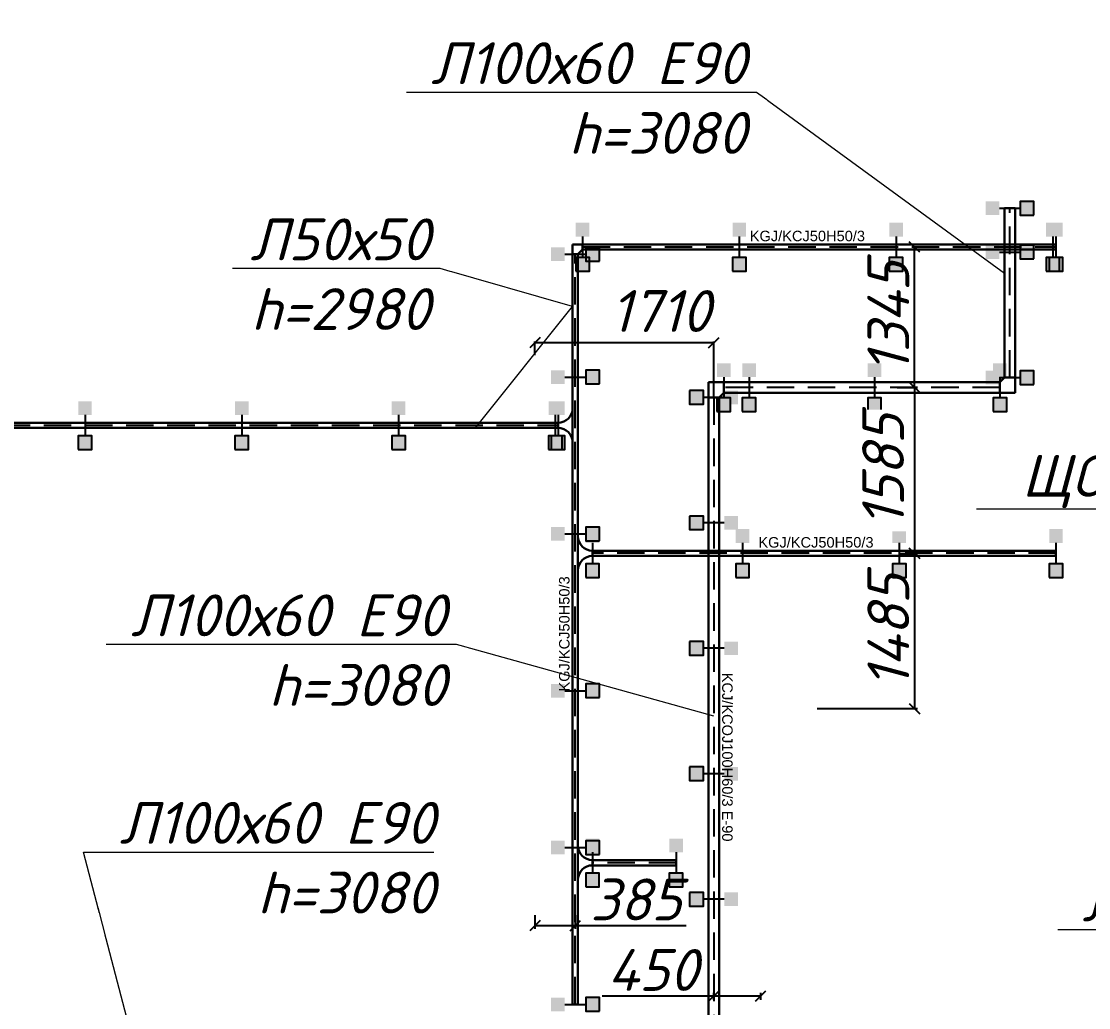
# Model space of a CAD drawing. Extents: x 221643 to 289394, y 86804 to 109436.
# Drawn here: x 227686 to 228707, y 91217 to 92160 of the extents above; entities that cross this region are included whole.
import ezdxf
from ezdxf import colors
from ezdxf.entities.mleader import LeaderData, LeaderLine
from ezdxf.math import Vec2, Vec3

# ---------------------------------------------------------------- set-up
doc = ezdxf.new("R2010")
doc.units = 0
doc.linetypes.add('DASHED2', pattern=[0.375, 0.25, -0.125])
doc.layers.get('Defpoints').update_dxf_attribs({"color": 140})
doc.layers.add('BAKS_opis', color=7, linetype='Continuous')
doc.layers.add("E_Прив'язки", color=24, linetype='Continuous')
for name, color, linetype, lineweight in [('E_Лотки', 5, 'Continuous', 30), ('E_Лотки_аварійні', 1, 'Continuous', 30), ('E_Позначення', 7, 'Continuous', 15)]:
    doc.layers.add(name, color=color, linetype=linetype, lineweight=lineweight)
doc.layers.add('E_Лотки_опори_опуски', color=2, linetype='Continuous', plot=False)
doc.styles.add('GOST 2.304', font='isocpeui.ttf')
doc.styles.add('ROMANS', font='ROMANS')
doc.styles.get("Standard").update_dxf_attribs({"font": 'arial.ttf'})
doc.styles.add('ГОСТ 2.304', font='isocpeui.ttf')
doc.dimstyles.new('1to10', dxfattribs={"dimtxt": 40, "dimasz": 10, "dimexe": 3, "dimexo": 0, "dimgap": 5, "dimtad": 1, "dimdec": 0, "dimlfac": 10, "dimrnd": 5, "dimtxsty": 'GOST 2.304', "dimblk": 'OBLIQUE', "dimcen": 2.5, "dimadec": 0, "dimazin": 0, "dimtfac": 1, "dimtdec": 0, "dimtmove": 0, "dimatfit": 3, "dimfxl": 1, "dimarcsym": 0})
doc.dimstyles.new('ISO-25', dxfattribs={"dimtxt": 2.5, "dimasz": 2.5, "dimexe": 1.25, "dimexo": 0.625, "dimtad": 1, "dimtxsty": 'Standard', "dimcen": 2.5, "dimadec": 0, "dimazin": 0, "dimtfac": 1, "dimtmove": 0, "dimatfit": 3, "dimfxl": 1, "dimarcsym": 0})

# ---------------------------------------------------------------- blocks, each defined once
blk = doc.blocks.new('A$C7FF703E6')
at = {"linetype": 'Continuous'}
for p, q in [((0, 145), (100, 145)), ((0, 145), (0, 0)), ((100, 145), (145, 100)), ((145, 100), (145, 0)), ((145, 0), (0, 0))]:
    blk.add_line(p, q, dxfattribs=at)
blk = doc.blocks.new('KK___100')
at = {"xscale": 0.1, "yscale": 0.1, "zscale": 0.1, "rotation": 270}
blk.add_blockref('A$C7FF703E6', (-5, 14.5), dxfattribs=at)
at = {"style": 'ROMANS', "flags": 9}
for tag, p in [('SYMBOL', (-1386.7, 2120.9)), ('ID', (-1386.4, 2120.9)), ('NAME', (-1386.1, 2120.9)), ('TYP', (-1385.8, 2120.9)), ('LENGTH', (-1385.4, 2120.9)), ('ATT_1', (-1385.1, 2120.9)), ('ATT_2', (-1384.8, 2120.9)), ('ATT_3', (-1384.4, 2120.9)), ('ATT_4', (-1384, 2120.9)), ('ATT_5', (-1383.7, 2120.9)), ('LUSTRO', (-1383.3, 2120.9)), ('P1', (-1383, 2120.9)), ('P2', (-1382.7, 2120.9)), ('AN', (-1382.4, 2120.9))]:
    blk.add_attdef(tag, p, '', height=0.3, rotation=90, dxfattribs=at)
blk = doc.blocks.new('BAKS_109')
at = {"layer": 'BAKS_opis', "linetype": 'DASHED2', "ltscale": 105}
blk.add_line((0, 0), (0, 161.9), dxfattribs=at)
at = {"layer": 'E_Лотки_аварійні'}
for points in [[(5, 0), (5, 161.9), (-5, 161.9), (-5, 0)], [(-5, 0), (-5, 161.9), (5, 161.9), (5, 0)], [(-5, 0), (-5, 161.9), (-5, 161.9), (-5, 0)], [(5, 0), (5, 161.9), (5, 161.9), (5, 0)]]:
    blk.add_3dface(points, dxfattribs=at)
at = {"flags": 1}
for tag, p in [('ATT_2', (0, 161.9)), ('ATT_3', (0, 161.9)), ('ATT_1', (0, 161.9)), ('ATT_4', (0, 161.9)), ('ATT_5', (0, 161.9)), ('AN', (0, 161.9)), ('TYP', (0, 161.9)), ('P2X', (0, 161.9)), ('P2Y', (0, 161.9)), ('LUSTRO', (0, 161.9)), ('NAME', (0, 161.9)), ('P1X', (0, 161.9)), ('P1Y', (0, 161.9)), ('ID', (-5, -9.5)), ('LENGTH', (0, -9.5))]:
    blk.add_attdef(tag, p, '', height=2.5, dxfattribs=at)
at = {"layer": 'BAKS_opis', "flags": 1}
blk.add_attdef('SYMBOL', (-8, 76.2), '', height=10, rotation=90, dxfattribs=at)
blk = doc.blocks.new('_None')
blk = doc.blocks.new('_Oblique')
at = {"color": 0, "linetype": 'ByBlock', "lineweight": -2}
blk.add_line((-0.5, -0.5), (0.5, 0.5), dxfattribs=at)
blk = doc.blocks.new('*D358')
at = {"layer": 'Defpoints', "color": 0, "transparency": 16777216}
for p in [(228348.2, 91853.2), (228177, 91841.3), (228348.2, 91800.8)]:
    blk.add_point(p, dxfattribs=at)
at = {"layer": "E_Прив'язки", "color": 0, "lineweight": -2, "transparency": 16777216}
for p, q in [((228177, 91841.3), (228177, 91854.4)), ((228177, 91853.2), (228348.2, 91853.2)), ((228348.2, 91800.8), (228348.2, 91854.4))]:
    blk.add_line(p, q, dxfattribs=at)
at = {"layer": "E_Прив'язки", "color": 0, "lineweight": -2, "transparency": 16777216, "xscale": 10, "yscale": 10, "zscale": 10, "rotation": 180}
blk.add_blockref('_Oblique', (228177, 91853.2), dxfattribs=at)
at = {"layer": "E_Прив'язки", "color": 0, "lineweight": -2, "transparency": 16777216, "xscale": 10, "yscale": 10, "zscale": 10}
blk.add_blockref('_Oblique', (228348.2, 91853.2), dxfattribs=at)
at = {"layer": "E_Прив'язки", "color": 0, "transparency": 16777216, "insert": (228297.1, 91883.4), "char_height": 40, "attachment_point": 5, "style": 'GOST 2.304', "bg_fill": 3, "box_fill_scale": 1.1, "bg_fill_color": 256, "bg_fill_true_color": 13158600, "bg_fill_transparency": 0}
blk.add_mtext('1710', dxfattribs=at)
blk = doc.blocks.new('A$C3C5B6495')
at = {"linetype": 'Continuous'}
for p, q in [((0, 33), (0, 0)), ((14, 19), (14, 14))]:
    blk.add_line(p, q, dxfattribs=at)
for centre, start, end in [((14, 33), 180, 270), ((14, 0), 90, 180)]:
    blk.add_arc(centre, 14, start, end, dxfattribs=at)
blk = doc.blocks.new('TKD___50')
blk.add_blockref('A$C3C5B6495', (0, -16.5))
blk = doc.blocks.new('BAKS_1526')
at = {"layer": 'BAKS_opis', "linetype": 'DASHED2', "ltscale": 105}
blk.add_line((0, 0), (3602.6, 0), dxfattribs=at)
at = {"layer": 'E_Лотки'}
for points in [[(0, -2.5), (3602.6, -2.5), (3602.6, 2.5), (0, 2.5)], [(0, 2.5), (3602.6, 2.5), (3602.6, -2.5), (0, -2.5)], [(0, 2.5), (3602.6, 2.5), (3602.6, 2.5), (0, 2.5)], [(0, -2.5), (3602.6, -2.5), (3602.6, -2.5), (0, -2.5)]]:
    blk.add_3dface(points, dxfattribs=at)
at = {"flags": 1}
for tag, p in [('ID', (0, 2.5)), ('LENGTH', (0, 0)), ('ATT_1', (3602.6, 0)), ('ATT_2', (3602.6, 0)), ('ATT_3', (3602.6, 0)), ('ATT_4', (3602.6, 0)), ('ATT_5', (3602.6, 0)), ('AN', (3602.6, 0)), ('TYP', (3602.6, 0)), ('NAME', (3602.6, 0)), ('P1X', (3602.6, 0)), ('P2X', (3602.6, 0)), ('P1Y', (3602.6, 0)), ('P2Y', (3602.6, 0)), ('LUSTRO', (3602.6, 0))]:
    blk.add_attdef(tag, p, '', height=2.5, dxfattribs=at)
at = {"layer": 'BAKS_opis'}
blk.add_attdef('SYMBOL', (1738.3, 5.5), '', height=10, dxfattribs=at)
blk = doc.blocks.new('BAKS_1538')
at = {"layer": 'BAKS_opis', "linetype": 'DASHED2', "ltscale": 105}
blk.add_line((0, 0), (453, 0), dxfattribs=at)
at = {"layer": 'E_Лотки'}
for points in [[(0, -2.5), (453, -2.5), (453, 2.5), (0, 2.5)], [(0, 2.5), (453, 2.5), (453, -2.5), (0, -2.5)], [(0, 2.5), (453, 2.5), (453, 2.5), (0, 2.5)], [(0, -2.5), (453, -2.5), (453, -2.5), (0, -2.5)]]:
    blk.add_3dface(points, dxfattribs=at)
at = {"flags": 1}
for tag, p in [('ID', (-7, 2.5)), ('LENGTH', (-7, 0)), ('ATT_1', (453, 0)), ('ATT_2', (453, 0)), ('ATT_3', (453, 0)), ('ATT_4', (453, 0)), ('ATT_5', (453, 0)), ('AN', (453, 0)), ('TYP', (453, 0)), ('NAME', (453, 0)), ('P1X', (453, 0)), ('P2X', (453, 0)), ('P1Y', (453, 0)), ('P2Y', (453, 0)), ('LUSTRO', (453, 0))]:
    blk.add_attdef(tag, p, '', height=2.5, dxfattribs=at)
at = {"layer": 'BAKS_opis'}
blk.add_attdef('SYMBOL', (160, 5.5), '', height=10, dxfattribs=at)
blk = doc.blocks.new('A$C44C0357C')
at = {"linetype": 'Continuous'}
for p, q in [((0, 95), (50, 95)), ((0, 95), (0, 0)), ((95, 0), (0, 0)), ((50, 95), (95, 50)), ((95, 50), (95, 0))]:
    blk.add_line(p, q, dxfattribs=at)
blk = doc.blocks.new('KK___50')
at = {"xscale": 0.1, "yscale": 0.1, "zscale": 0.1, "rotation": 270}
blk.add_blockref('A$C44C0357C', (-2.5, 9.5), dxfattribs=at)
at = {"style": 'ROMANS', "flags": 9}
for tag, p in [('SYMBOL', (-1370.4, 2080.3)), ('ID', (-1370, 2080.3)), ('NAME', (-1369.7, 2080.3)), ('TYP', (-1369.4, 2080.3)), ('LENGTH', (-1369.1, 2080.3)), ('ATT_1', (-1368.7, 2080.3)), ('ATT_2', (-1368.4, 2080.3)), ('ATT_3', (-1368, 2080.3)), ('ATT_4', (-1367.7, 2080.3)), ('ATT_5', (-1367.3, 2080.3)), ('LUSTRO', (-1366.9, 2080.3)), ('P1', (-1366.6, 2080.3)), ('P2', (-1366.3, 2080.3)), ('AN', (-1366, 2080.3))]:
    blk.add_attdef(tag, p, '', height=0.3, rotation=90, dxfattribs=at)
blk = doc.blocks.new('BAKS_1539')
at = {"layer": 'BAKS_opis', "linetype": 'DASHED2', "ltscale": 105}
blk.add_line((0, 0), (0, 717.5), dxfattribs=at)
at = {"layer": 'E_Лотки'}
for points in [[(2.5, 0), (2.5, 717.5), (-2.5, 717.5), (-2.5, 0)], [(-2.5, 0), (-2.5, 717.5), (2.5, 717.5), (2.5, 0)], [(-2.5, 0), (-2.5, 717.5), (-2.5, 717.5), (-2.5, 0)], [(2.5, 0), (2.5, 717.5), (2.5, 717.5), (2.5, 0)]]:
    blk.add_3dface(points, dxfattribs=at)
at = {"flags": 1}
for tag, p in [('ATT_1', (0, 724.5)), ('ATT_2', (0, 724.5)), ('ATT_3', (0, 724.5)), ('ATT_4', (0, 724.5)), ('ATT_5', (0, 724.5)), ('AN', (0, 724.5)), ('TYP', (0, 724.5)), ('NAME', (0, 724.5)), ('P1X', (0, 724.5)), ('P2X', (0, 724.5)), ('P1Y', (0, 724.5)), ('P2Y', (0, 724.5)), ('ID', (-2.5, 0)), ('LENGTH', (0, 0))]:
    blk.add_attdef(tag, p, '', height=2.5, dxfattribs=at)
at = {"layer": 'BAKS_opis'}
blk.add_attdef('SYMBOL', (-5.5, 299.2), '', height=10, rotation=90, dxfattribs=at)
blk = doc.blocks.new('BAKS_1540')
at = {"layer": 'BAKS_opis', "linetype": 'DASHED2', "ltscale": 105}
blk.add_line((0, 0), (-443.5, 0), dxfattribs=at)
at = {"layer": 'E_Лотки'}
for points in [[(0, 2.5), (-443.5, 2.5), (-443.5, -2.5), (0, -2.5)], [(0, 2.5), (-443.5, 2.5), (-443.5, 2.5), (0, 2.5)], [(0, -2.5), (-443.5, -2.5), (-443.5, 2.5), (0, 2.5)], [(0, -2.5), (-443.5, -2.5), (-443.5, -2.5), (0, -2.5)]]:
    blk.add_3dface(points, dxfattribs=at)
at = {"flags": 1}
for tag, p in [('ATT_1', (-443.5, 0)), ('ATT_2', (-443.5, 0)), ('ATT_3', (-443.5, 0)), ('ATT_4', (-443.5, 0)), ('ATT_5', (-443.5, 0)), ('AN', (-443.5, 0)), ('TYP', (-443.5, 0)), ('NAME', (-443.5, 0)), ('P1X', (-443.5, 0)), ('P2X', (-443.5, 0)), ('P1Y', (-443.5, 0)), ('P2Y', (-443.5, 0)), ('LUSTRO', (-443.5, 0)), ('LENGTH', (0, 0)), ('ID', (0, -2.5))]:
    blk.add_attdef(tag, p, '', height=2.5, dxfattribs=at)
at = {"layer": 'BAKS_opis'}
blk.add_attdef('SYMBOL', (-284.8, 5.5), '', height=10, rotation=0, dxfattribs=at)
blk = doc.blocks.new('BAKS_1541')
at = {"layer": 'BAKS_opis', "linetype": 'DASHED2', "ltscale": 105}
blk.add_line((0, 0), (-80, 0), dxfattribs=at)
at = {"layer": 'E_Лотки'}
for points in [[(0, 2.5), (-80, 2.5), (-80, -2.5), (0, -2.5)], [(0, 2.5), (-80, 2.5), (-80, 2.5), (0, 2.5)], [(0, -2.5), (-80, -2.5), (-80, 2.5), (0, 2.5)], [(0, -2.5), (-80, -2.5), (-80, -2.5), (0, -2.5)]]:
    blk.add_3dface(points, dxfattribs=at)
at = {"flags": 1}
for tag, p in [('ATT_1', (-80, 0)), ('ATT_2', (-80, 0)), ('ATT_3', (-80, 0)), ('ATT_4', (-80, 0)), ('ATT_5', (-80, 0)), ('AN', (-80, 0)), ('TYP', (-80, 0)), ('NAME', (-80, 0)), ('P1X', (-80, 0)), ('P2X', (-80, 0)), ('P1Y', (-80, 0)), ('P2Y', (-80, 0)), ('LUSTRO', (-80, 0)), ('LENGTH', (0, 0)), ('ID', (0, -2.5))]:
    blk.add_attdef(tag, p, '', height=2.5, dxfattribs=at)
at = {"layer": 'BAKS_opis', "flags": 1}
blk.add_attdef('SYMBOL', (-40, 5.5), '', height=10, rotation=0, dxfattribs=at)
blk = doc.blocks.new('BAKS_1566')
at = {"layer": 'BAKS_opis', "linetype": 'DASHED2', "ltscale": 105}
blk.add_line((0, 0), (0, -715.6), dxfattribs=at)
at = {"layer": 'E_Лотки_аварійні'}
for points in [[(-5, 0), (-5, -715.6), (5, -715.6), (5, 0)], [(-5, 0), (-5, -715.6), (-5, -715.6), (-5, 0)], [(5, 0), (5, -715.6), (-5, -715.6), (-5, 0)], [(5, 0), (5, -715.6), (5, -715.6), (5, 0)]]:
    blk.add_3dface(points, dxfattribs=at)
at = {"flags": 1}
for tag, p in [('LENGTH', (0, 0)), ('ID', (5, 0)), ('ATT_2', (0, -715.6)), ('ATT_3', (0, -715.6)), ('ATT_1', (0, -715.6)), ('ATT_4', (0, -715.6)), ('ATT_5', (0, -715.6)), ('AN', (0, -715.6)), ('TYP', (0, -715.6)), ('P2X', (0, -715.6)), ('P2Y', (0, -715.6)), ('LUSTRO', (0, -715.6)), ('NAME', (0, -715.6)), ('P1X', (0, -715.6)), ('P1Y', (0, -715.6))]:
    blk.add_attdef(tag, p, '', height=2.5, dxfattribs=at)
at = {"layer": 'BAKS_opis'}
blk.add_attdef('SYMBOL', (8, -263.3), '', height=10, rotation=270, dxfattribs=at)
blk = doc.blocks.new('BAKS_1633')
at = {"layer": 'BAKS_opis', "linetype": 'DASHED2', "ltscale": 105}
blk.add_line((0, 0), (-264.3, 0), dxfattribs=at)
at = {"layer": 'E_Лотки_аварійні'}
for points in [[(0, 5), (-264.3, 5), (-264.3, -5), (0, -5)], [(0, 5), (-264.3, 5), (-264.3, 5), (0, 5)], [(0, -5), (-264.3, -5), (-264.3, 5), (0, 5)], [(0, -5), (-264.3, -5), (-264.3, -5), (0, -5)]]:
    blk.add_3dface(points, dxfattribs=at)
at = {"flags": 1}
for tag, p in [('ATT_1', (-264.3, 0)), ('ATT_2', (-264.3, 0)), ('ATT_3', (-264.3, 0)), ('ATT_4', (-264.3, 0)), ('ATT_5', (-264.3, 0)), ('AN', (-264.3, 0)), ('TYP', (-264.3, 0)), ('NAME', (-264.3, 0)), ('P1X', (-264.3, 0)), ('P2X', (-264.3, 0)), ('P1Y', (-264.3, 0)), ('P2Y', (-264.3, 0)), ('LUSTRO', (-264.3, 0)), ('LENGTH', (0, 0)), ('ID', (0, -5))]:
    blk.add_attdef(tag, p, '', height=2.5, dxfattribs=at)
at = {"layer": 'BAKS_opis', "flags": 1}
blk.add_attdef('SYMBOL', (-132.1, 8), '', height=10, rotation=0, dxfattribs=at)
blk = doc.blocks.new('podpora_200')
for points in [[(-6.5, 10), (0, 10), (6.5, 10), (6.5, 23.1), (-6.5, 23.1)], [(-6.5, -23.1), (6.5, -23.1), (6.5, -10), (-6.5, -10)]]:
    blk.add_hatch(color=256).paths.add_polyline_path(points)
blk.add_line((0, 10), (0, -10))
blk.add_lwpolyline([(-6.5, -23.1), (6.5, -23.1), (6.5, -10), (-6.5, -10)], close=True)
at = {"style": 'ROMANS', "flags": 9}
for tag, p in [('SYMBOL', (3.3, 14.9)), ('TYP', (3.3, 13.9)), ('ATT_1', (3.3, 13.2)), ('ATT_2', (3.3, 12.9)), ('ATT_3', (3.3, 12.5)), ('ATT_4', (3.3, 12.2)), ('ATT_5', (3.3, 11.8)), ('AN', (3.3, 10.8)), ('ELEM', (3.3, 10.5)), ('ID', (3.3, 14.5)), ('NAME', (3.3, 14.2)), ('LENGTH', (3.3, 13.6)), ('P1', (3.3, 11.4)), ('P2', (3.3, 11.1))]:
    blk.add_attdef(tag, p, '', height=0.3, dxfattribs=at)
blk = doc.blocks.new('*D1569')
at = {"layer": 'Defpoints', "color": 0, "transparency": 16777216}
for p in [(228523.7, 91810.3), (228526.8, 91651.6), (228540.2, 91651.6)]:
    blk.add_point(p, dxfattribs=at)
at = {"layer": "E_Прив'язки", "color": 0, "lineweight": -2, "transparency": 16777216}
for p, q in [((228523.7, 91810.3), (228541.4, 91810.3)), ((228540.2, 91810.3), (228540.2, 91651.6)), ((228526.8, 91651.6), (228541.4, 91651.6))]:
    blk.add_line(p, q, dxfattribs=at)
at = {"layer": "E_Прив'язки", "color": 0, "lineweight": -2, "transparency": 16777216, "xscale": 10, "yscale": 10, "zscale": 10}
for p, rotation in [((228540.2, 91810.3), 90), ((228540.2, 91651.6), 270)]:
    blk.add_blockref('_Oblique', p, dxfattribs=dict(at, rotation=rotation))
at = {"layer": "E_Прив'язки", "color": 0, "transparency": 16777216, "insert": (228510.2, 91730.9), "char_height": 40, "attachment_point": 5, "rotation": 90, "style": 'GOST 2.304', "bg_fill": 3, "box_fill_scale": 1.1, "bg_fill_color": 256, "bg_fill_true_color": 13158600, "bg_fill_transparency": 0}
blk.add_mtext('1585', dxfattribs=at)
blk = doc.blocks.new('*D1570')
at = {"layer": 'Defpoints', "color": 0, "transparency": 16777216}
for p in [(228540.2, 91944.7), (228540.2, 91944.7), (228540.2, 91810.3)]:
    blk.add_point(p, dxfattribs=at)
at = {"layer": "E_Прив'язки", "color": 0, "lineweight": -2, "transparency": 16777216}
for p, q in [((228540.2, 91944.7), (228543.2, 91944.7)), ((228540.2, 91810.3), (228540.2, 91944.7)), ((228540.2, 91810.3), (228543.2, 91810.3))]:
    blk.add_line(p, q, dxfattribs=at)
at = {"layer": "E_Прив'язки", "color": 0, "lineweight": -2, "transparency": 16777216, "xscale": 10, "yscale": 10, "zscale": 10}
for p, rotation in [((228540.2, 91944.7), 90), ((228540.2, 91810.3), 270)]:
    blk.add_blockref('_Oblique', p, dxfattribs=dict(at, rotation=rotation))
at = {"layer": "E_Прив'язки", "color": 0, "transparency": 16777216, "insert": (228515.2, 91877.5), "char_height": 40, "attachment_point": 5, "rotation": 90, "style": 'GOST 2.304'}
blk.add_mtext('1345', dxfattribs=at)
blk = doc.blocks.new('*D1571')
at = {"layer": 'Defpoints', "color": 0, "transparency": 16777216}
for p in [(228530.6, 91651.6), (228447, 91503.1), (228540.2, 91503.1)]:
    blk.add_point(p, dxfattribs=at)
at = {"layer": "E_Прив'язки", "color": 0, "lineweight": -2, "transparency": 16777216}
for p, q in [((228530.6, 91651.6), (228543.2, 91651.6)), ((228540.2, 91651.6), (228540.2, 91503.1)), ((228447, 91503.1), (228543.2, 91503.1))]:
    blk.add_line(p, q, dxfattribs=at)
at = {"layer": "E_Прив'язки", "color": 0, "lineweight": -2, "transparency": 16777216, "xscale": 10, "yscale": 10, "zscale": 10}
for p, rotation in [((228540.2, 91651.6), 90), ((228540.2, 91503.1), 270)]:
    blk.add_blockref('_Oblique', p, dxfattribs=dict(at, rotation=rotation))
at = {"layer": "E_Прив'язки", "color": 0, "transparency": 16777216, "insert": (228515.2, 91577.4), "char_height": 40, "attachment_point": 5, "rotation": 90, "style": 'GOST 2.304'}
blk.add_mtext('1485', dxfattribs=at)
blk = doc.blocks.new('*D1572')
at = {"layer": 'Defpoints', "color": 0, "transparency": 16777216}
for p in [(228348.2, 91228.1), (228348.2, 91224.4), (228393.1, 91224.4)]:
    blk.add_point(p, dxfattribs=at)
at = {"layer": "E_Прив'язки", "color": 0, "lineweight": -2, "transparency": 16777216}
for p, q in [((228348.2, 91228.1), (228241.2, 91228.1)), ((228348.2, 91224.4), (228348.2, 91231.1)), ((228393.1, 91228.1), (228348.2, 91228.1)), ((228393.1, 91224.4), (228393.1, 91231.1))]:
    blk.add_line(p, q, dxfattribs=at)
at = {"layer": "E_Прив'язки", "color": 0, "lineweight": -2, "transparency": 16777216, "xscale": 10, "yscale": 10, "zscale": 10, "rotation": 180}
blk.add_blockref('_Oblique', (228348.2, 91228.1), dxfattribs=at)
at = {"layer": "E_Прив'язки", "color": 0, "lineweight": -2, "transparency": 16777216, "xscale": 10, "yscale": 10, "zscale": 10}
blk.add_blockref('_Oblique', (228393.1, 91228.1), dxfattribs=at)
at = {"layer": "E_Прив'язки", "color": 0, "transparency": 16777216, "insert": (228289.7, 91253.1), "char_height": 40, "attachment_point": 5, "style": 'GOST 2.304'}
blk.add_mtext('450', dxfattribs=at)
blk = doc.blocks.new('*D1573')
at = {"layer": 'Defpoints', "color": 0, "transparency": 16777216}
for p in [(228177, 91305.5), (228215.6, 91305.5), (228215.6, 91295.5)]:
    blk.add_point(p, dxfattribs=at)
at = {"layer": "E_Прив'язки", "color": 0, "lineweight": -2, "transparency": 16777216}
for p, q in [((228177, 91305.5), (228177, 91292.5)), ((228215.6, 91305.5), (228215.6, 91292.5)), ((228177, 91295.5), (228215.6, 91295.5)), ((228215.6, 91295.5), (228321.7, 91295.5))]:
    blk.add_line(p, q, dxfattribs=at)
at = {"layer": "E_Прив'язки", "color": 0, "lineweight": -2, "transparency": 16777216, "xscale": 10, "yscale": 10, "zscale": 10, "rotation": 180}
blk.add_blockref('_Oblique', (228177, 91295.5), dxfattribs=at)
at = {"layer": "E_Прив'язки", "color": 0, "lineweight": -2, "transparency": 16777216, "xscale": 10, "yscale": 10, "zscale": 10}
blk.add_blockref('_Oblique', (228215.6, 91295.5), dxfattribs=at)
at = {"layer": "E_Прив'язки", "color": 0, "transparency": 16777216, "insert": (228273.7, 91320.5), "char_height": 40, "attachment_point": 5, "style": 'GOST 2.304'}
blk.add_mtext('385', dxfattribs=at)

msp = doc.modelspace()

# ---------------------------------------------------------------- block references
at = {"layer": 'E_Лотки'}
for name, p in [('BAKS_1538', (228222.6036, 91944.6609)), ('BAKS_1540', (228675.6036, 91651.6391))]:
    msp.add_blockref(name, p, dxfattribs=at).add_auto_attribs({'SYMBOL': 'KGJ/KCJ50H50/3'})
for name, p, rotation in [('KK___50', (228215.6036, 91937.6609), 359.9999999999963), ('TKD___50', (228213.1036, 91774.0114), 180)]:
    msp.add_blockref(name, p, dxfattribs=dict(at, rotation=rotation))
for name, p in [('BAKS_1526', (224596.5036, 91774.0672)), ('TKD___50', (228218.1036, 91651.6391)), ('TKD___50', (228218.1036, 91355.65)), ('BAKS_1541', (228312.1036, 91355.65))]:
    msp.add_blockref(name, p, dxfattribs=at)
at = {"layer": 'E_Лотки_аварійні'}
msp.add_blockref('BAKS_109', (228631.4351, 91819.7568), dxfattribs=at)
for p, rotation in [((228631.4351, 91819.7568), 180), ((228348.1664, 91800.7568), 359.9999999999963)]:
    msp.add_blockref('KK___100', p, dxfattribs=dict(at, rotation=rotation))
at = {"layer": 'E_Лотки_опори_опуски'}
for p, rotation in [((228631.4351, 91981.6912), 90), ((228215.6036, 91937.6609), 90), ((228631.4351, 91939.7568), 90), ((228631.4351, 91819.7568), 90), ((228348.1664, 91680.7568), 270), ((228215.6036, 91670.1796), 90), ((228348.1664, 91560.7568), 270), ((228215.6036, 91520.1796), 90), ((228348.1664, 91440.7568), 270), ((228215.6036, 91370.1796), 90), ((228348.1664, 91320.7568), 270), ((228215.6036, 91220.1796), 90)]:
    msp.add_blockref('podpora_200', p, dxfattribs=dict(at, rotation=rotation))
for p in [(228222.6036, 91944.6609), (228372.6036, 91944.6609), (228522.6036, 91944.6609), (228672.6036, 91944.6609), (228675.6036, 91944.6609), (228381.9351, 91810.2568), (228501.9351, 91810.2568), (228621.9351, 91810.2568), (227746.5036, 91774.0672), (227896.5036, 91774.0672), (228046.5036, 91774.0672), (228232.1036, 91651.6391), (228375.6036, 91651.6391), (228525.6036, 91651.6391), (228675.6036, 91651.6391), (228232.1036, 91355.65), (228312.1036, 91355.65)]:
    msp.add_blockref('podpora_200', p, dxfattribs=at)

# ---------------------------------------------------------------- dimensions: what is measured, and where the dimension line sits
at = {"layer": "E_Прив'язки"}
for base, p1, p2, picture, middle in [((228215.6036, 91295.4717), (228177.0036, 91305.4695), (228215.6036, 91305.4695), '*D1573', (228273.6642, 91320.4717)), ((228348.1664, 91228.0899), (228393.1233, 91224.3634), (228348.1664, 91224.3634), '*D1572', (228289.6967, 91253.0899))]:
    dim = msp.add_linear_dim(base=base, p1=p1, p2=p2, dimstyle='1to10', dxfattribs=at)
    dim.commit()
    dim.dimension.update_dxf_attribs({"geometry": picture, "text_midpoint": middle})

# ---------------------------------------------------------------- leaders
at = {"layer": 'E_Позначення'}
ml = msp.add_multileader_mtext('Standard', dxfattribs=at)
ml.set_content('Л100х60 Е90', color=256, style='ГОСТ 2.304')
ml.set_leader_properties(color=256, linetype='ByLayer', lineweight=-1)
ml.set_arrow_properties(name='NONE')
ml.build(insert=Vec2(0, 0))
ml.multileader.update_dxf_attribs({"has_dogleg": 0, "text_left_attachment_type": 6, "text_right_attachment_type": 6, "dogleg_length": 0, "arrow_head_size": 0.1})
ctx = ml.context
ctx.base_point, ctx.char_height, ctx.arrow_head_size, ctx.landing_gap_size, ctx.plane_origin = Vec3(228666.3947, 91291.6244), 40, 0.1, 10, Vec3(232255.0051, 91041.3377)
ctx.left_attachment, ctx.right_attachment, ctx.text_align_type = 6, 6, 2
notes = []
notes.append((ctx, [(1, (1, 1, 0), (229012.425, 91291.6244), (-1, 0), 0, [(1, [(229325.7921, 91346.2063), (229358.5716, 91503.9803)], 0, [])])]))
ctx.mtext.insert, ctx.mtext.alignment, ctx.mtext.flow_direction = Vec3(229002.425, 91339.6244), 3, 5
ctx.mtext.has_bg_fill, ctx.mtext.bg_color, ctx.mtext.bg_scale_factor, ctx.mtext.bg_transparency, ctx.mtext.use_window_bg_color = 1, -1027028792, 1.5, 0, 1
ml = msp.add_multileader_mtext('Standard', dxfattribs=at)
ml.set_content('Л100х60 Е90\\Ph=3080', color=256, style='ГОСТ 2.304')
ml.set_leader_properties(color=256, linetype='ByLayer', lineweight=-1)
ml.set_arrow_properties(name='NONE')
ml.build(insert=Vec2(0, 0))
ml.multileader.update_dxf_attribs({"has_dogleg": 0, "text_left_attachment_type": 6, "text_right_attachment_type": 6, "dogleg_length": 0, "arrow_head_size": 0.1})
ctx = ml.context
ctx.base_point, ctx.char_height, ctx.arrow_head_size, ctx.landing_gap_size, ctx.plane_origin = Vec3(227745.1601, 91365.8206), 40, 0.1, 10, Vec3(230025.4551, 91142.3706)
ctx.left_attachment, ctx.right_attachment, ctx.text_align_type = 6, 6, 2
notes.append((ctx, [(0, (1, 1, 0), (227745.1601, 91365.8206), (1, 0), 0, [(0, [(227808.3373, 91123.9851)], 0, [])])]))
ctx.mtext.insert, ctx.mtext.alignment, ctx.mtext.flow_direction = Vec3(228081.1905, 91413.8206), 3, 5
ctx.mtext.has_bg_fill, ctx.mtext.bg_color, ctx.mtext.bg_scale_factor, ctx.mtext.bg_transparency, ctx.mtext.use_window_bg_color = 1, -1027028792, 1.5, 0, 1
for ctx, leaders in notes:
    for number, flags, end, landing, length, lines in leaders:
        leader = LeaderData()
        leader.index, (leader.has_last_leader_line, leader.has_dogleg_vector, leader.attachment_direction) = number, flags
        leader.last_leader_point, leader.dogleg_vector, leader.dogleg_length = Vec3(end), Vec3(landing), length
        for number, points, colour, breaks in lines:
            line = LeaderLine()
            line.index, line.vertices, line.color, line.breaks = number, Vec3.list(points), colors.encode_raw_color(colour), breaks
            leader.lines.append(line)
        ctx.leaders.append(leader)

# ---------------------------------------------------------------- next in the draw order: dimensions: what is measured, and where the dimension line sits
at = {"layer": "E_Прив'язки"}
dim = msp.add_linear_dim(base=(228348.1664, 91853.1837), p1=(228177.0036, 91841.3395), p2=(228348.1664, 91800.7568), dimstyle='ISO-25', override={"dimtxt": 40, "dimasz": 10, "dimexo": 0, "dimgap": 10, "dimlfac": 10, "dimrnd": 5, "dimtxsty": 'GOST 2.304', "dimblk1": 'Oblique', "dimblk2": 'Oblique', "dimsah": 1, "dimfxl": 1.25, "dimtfill": 1}, dxfattribs=at)
dim.commit()
dim.dimension.update_dxf_attribs({"geometry": '*D358', "text_midpoint": (228297.0585, 91853.1837), "dimtype": 160})

# ---------------------------------------------------------------- next in the draw order: leaders
at = {"layer": 'E_Позначення'}
ml = msp.add_multileader_mtext('Standard', dxfattribs=at)
ml.set_content('ЩО3, опуск Л200х50', color=256, style='ГОСТ 2.304')
ml.set_leader_properties(color=256, linetype='ByLayer', lineweight=-1)
ml.set_arrow_properties(name='NONE')
ml.build(insert=Vec2(0, 0))
ml.multileader.update_dxf_attribs({"has_dogleg": 0, "text_left_attachment_type": 6, "text_right_attachment_type": 6, "dogleg_length": 0, "arrow_head_size": 0.1})
ctx = ml.context
ctx.base_point, ctx.char_height, ctx.arrow_head_size, ctx.landing_gap_size, ctx.plane_origin = Vec3(228595.9383, 91693.7413), 40, 0.1, 10, Vec3(223832.3808, 91523.061)
ctx.left_attachment, ctx.right_attachment, ctx.text_align_type = 6, 6, 2
notes = []
notes.append((ctx, [(0, (1, 1, 0), (229148.8474, 91693.7413), (-1, 0), 0, [(0, [(229240.697, 91578.3864)], 0, [])])]))
ctx.mtext.insert, ctx.mtext.alignment, ctx.mtext.flow_direction = Vec3(229138.8474, 91745.7413), 3, 5
ctx.mtext.has_bg_fill, ctx.mtext.bg_color, ctx.mtext.bg_scale_factor, ctx.mtext.bg_transparency, ctx.mtext.use_window_bg_color = 1, -1027028792, 1.5, 0, 1
for ctx, leaders in notes:
    for number, flags, end, landing, length, lines in leaders:
        leader = LeaderData()
        leader.index, (leader.has_last_leader_line, leader.has_dogleg_vector, leader.attachment_direction) = number, flags
        leader.last_leader_point, leader.dogleg_vector, leader.dogleg_length = Vec3(end), Vec3(landing), length
        for number, points, colour, breaks in lines:
            line = LeaderLine()
            line.index, line.vertices, line.color, line.breaks = number, Vec3.list(points), colors.encode_raw_color(colour), breaks
            leader.lines.append(line)
        ctx.leaders.append(leader)

# ---------------------------------------------------------------- next in the draw order: block references
at = {"layer": 'E_Лотки'}
msp.add_blockref('BAKS_1539', (228215.6036, 91220.1796), dxfattribs=at).add_auto_attribs({'SYMBOL': 'KGJ/KCJ50H50/3'})
at = {"layer": 'E_Лотки_аварійні'}
msp.add_blockref('BAKS_1633', (228621.9351, 91810.2568), dxfattribs=at)
msp.add_blockref('BAKS_1566', (228348.1664, 91800.7568), dxfattribs=at).add_auto_attribs({'SYMBOL': 'KCJ/KCOJ100H60/3 E-90'})
at = {"layer": 'E_Лотки_опори_опуски'}
for p, rotation in [((228215.6036, 91820.1796), 90), ((228348.1664, 91800.7568), 270)]:
    msp.add_blockref('podpora_200', p, dxfattribs=dict(at, rotation=rotation))
for p in [(228357.6664, 91810.2568), (228196.5036, 91774.0672), (228199.1036, 91774.0672)]:
    msp.add_blockref('podpora_200', p, dxfattribs=at)

# ---------------------------------------------------------------- next in the draw order: dimensions: what is measured, and where the dimension line sits
at = {"layer": "E_Прив'язки"}
dim = msp.add_linear_dim(base=(228540.1818, 91651.6391), p1=(228523.7342, 91810.2568), p2=(228526.7635, 91651.6391), angle=90, dimstyle='ISO-25', override={"dimtxt": 40, "dimasz": 10, "dimexo": 0, "dimgap": 10, "dimlfac": 10, "dimrnd": 5, "dimtxsty": 'GOST 2.304', "dimblk1": 'Oblique', "dimblk2": 'Oblique', "dimsah": 1, "dimfxl": 1.25, "dimtfill": 1}, dxfattribs=at)
dim.commit()
dim.dimension.update_dxf_attribs({"geometry": '*D1569', "text_midpoint": (228510.1818, 91730.9479)})

# ---------------------------------------------------------------- next in the draw order: leaders
at = {"layer": 'E_Позначення'}
ml = msp.add_multileader_mtext('Standard', dxfattribs=at)
ml.set_content('Л100х60 Е90\\Ph=3080', color=256, style='ГОСТ 2.304')
ml.set_leader_properties(color=256, linetype='ByLayer', lineweight=-1)
ml.set_arrow_properties(name='NONE')
ml.build(insert=Vec2(0, 0))
ml.multileader.update_dxf_attribs({"has_dogleg": 0, "text_left_attachment_type": 6, "text_right_attachment_type": 6, "dogleg_length": 0, "arrow_head_size": 0.1})
ctx = ml.context
ctx.base_point, ctx.char_height, ctx.arrow_head_size, ctx.landing_gap_size, ctx.plane_origin = Vec3(228043.1241, 92092.473), 40, 0.1, 10, Vec3(230716.9968, 91884.6397)
ctx.left_attachment, ctx.right_attachment, ctx.text_align_type = 6, 6, 2
notes = []
notes.append((ctx, [(1, (1, 1, 0), (228389.1544, 92092.473), (-1, 0), 0, [(0, [(228626.4351, 91919.1287)], 0, [])])]))
ctx.mtext.insert, ctx.mtext.alignment, ctx.mtext.flow_direction = Vec3(228379.1544, 92140.473), 3, 5
ctx.mtext.has_bg_fill, ctx.mtext.bg_color, ctx.mtext.bg_scale_factor, ctx.mtext.bg_transparency, ctx.mtext.use_window_bg_color = 1, -1027028792, 1.5, 0, 1
ml = msp.add_multileader_mtext('Standard', dxfattribs=at)
ml.set_content('Л100х60 Е90\\Ph=3080', color=256, style='ГОСТ 2.304')
ml.set_leader_properties(color=256, linetype='ByLayer', lineweight=-1)
ml.set_arrow_properties(name='NONE')
ml.build(insert=Vec2(0, 0))
ml.multileader.update_dxf_attribs({"has_dogleg": 0, "text_left_attachment_type": 6, "text_right_attachment_type": 6, "dogleg_length": 0, "arrow_head_size": 0.1})
ctx = ml.context
ctx.base_point, ctx.char_height, ctx.arrow_head_size, ctx.landing_gap_size, ctx.plane_origin = Vec3(227755.9733, 91564.3162), 40, 0.1, 10, Vec3(230385.9583, 91400.3706)
ctx.left_attachment, ctx.right_attachment, ctx.text_align_type = 6, 6, 2
notes.append((ctx, [(1, (1, 1, 0), (228102.0036, 91564.3162), (-1, 0), 0, [(0, [(228348.1664, 91495.8224)], 0, [])])]))
ctx.mtext.insert, ctx.mtext.alignment, ctx.mtext.flow_direction = Vec3(228092.0036, 91612.3162), 3, 5
ctx.mtext.has_bg_fill, ctx.mtext.bg_color, ctx.mtext.bg_scale_factor, ctx.mtext.bg_transparency, ctx.mtext.use_window_bg_color = 1, -1027028792, 1.5, 0, 1
for ctx, leaders in notes:
    for number, flags, end, landing, length, lines in leaders:
        leader = LeaderData()
        leader.index, (leader.has_last_leader_line, leader.has_dogleg_vector, leader.attachment_direction) = number, flags
        leader.last_leader_point, leader.dogleg_vector, leader.dogleg_length = Vec3(end), Vec3(landing), length
        for number, points, colour, breaks in lines:
            line = LeaderLine()
            line.index, line.vertices, line.color, line.breaks = number, Vec3.list(points), colors.encode_raw_color(colour), breaks
            leader.lines.append(line)
        ctx.leaders.append(leader)

# ---------------------------------------------------------------- next in the draw order: dimensions: what is measured, and where the dimension line sits
at = {"layer": "E_Прив'язки"}
for base, p1, p2, picture, middle in [((228540.1818, 91944.6609), (228540.1818, 91810.2568), (228540.1818, 91944.6609), '*D1570', (228515.1818, 91877.4588)), ((228540.1818, 91503.1282), (228530.6225, 91651.6391), (228446.9971, 91503.1282), '*D1571', (228515.1818, 91577.3836))]:
    dim = msp.add_linear_dim(base=base, p1=p1, p2=p2, angle=90, dimstyle='1to10', dxfattribs=at)
    dim.commit()
    dim.dimension.update_dxf_attribs({"geometry": picture, "text_midpoint": middle})

# ---------------------------------------------------------------- next in the draw order: leaders
at = {"layer": 'E_Позначення'}
ml = msp.add_multileader_mtext('Standard', dxfattribs=at)
ml.set_content('Л50х50\\Ph=2980', color=256, style='ГОСТ 2.304')
ml.set_leader_properties(color=256, linetype='ByLayer', lineweight=-1)
ml.set_arrow_properties(name='NONE')
ml.build(insert=Vec2(0, 0))
ml.multileader.update_dxf_attribs({"has_dogleg": 0, "text_left_attachment_type": 6, "text_right_attachment_type": 6, "dogleg_length": 0, "arrow_head_size": 0.1})
ctx = ml.context
ctx.base_point, ctx.char_height, ctx.arrow_head_size, ctx.landing_gap_size, ctx.plane_origin = Vec3(227878.7963, 91923.96), 40, 0.1, 10, Vec3(230508.7814, 91760.0145)
ctx.left_attachment, ctx.right_attachment, ctx.text_align_type = 6, 6, 2
notes = []
notes.append((ctx, [(1, (1, 1, 0), (228086.3418, 91923.96), (-1, 0), 0, [(1, [(228120.0036, 91771.5672), (228213.1036, 91887.6426)], 0, [])])]))
ctx.mtext.insert, ctx.mtext.alignment, ctx.mtext.flow_direction = Vec3(228076.3418, 91971.96), 3, 5
ctx.mtext.has_bg_fill, ctx.mtext.bg_color, ctx.mtext.bg_scale_factor, ctx.mtext.bg_transparency, ctx.mtext.use_window_bg_color = 1, -1027028792, 1.5, 0, 1
for ctx, leaders in notes:
    for number, flags, end, landing, length, lines in leaders:
        leader = LeaderData()
        leader.index, (leader.has_last_leader_line, leader.has_dogleg_vector, leader.attachment_direction) = number, flags
        leader.last_leader_point, leader.dogleg_vector, leader.dogleg_length = Vec3(end), Vec3(landing), length
        for number, points, colour, breaks in lines:
            line = LeaderLine()
            line.index, line.vertices, line.color, line.breaks = number, Vec3.list(points), colors.encode_raw_color(colour), breaks
            leader.lines.append(line)
        ctx.leaders.append(leader)

doc.saveas('drawing.dxf')
